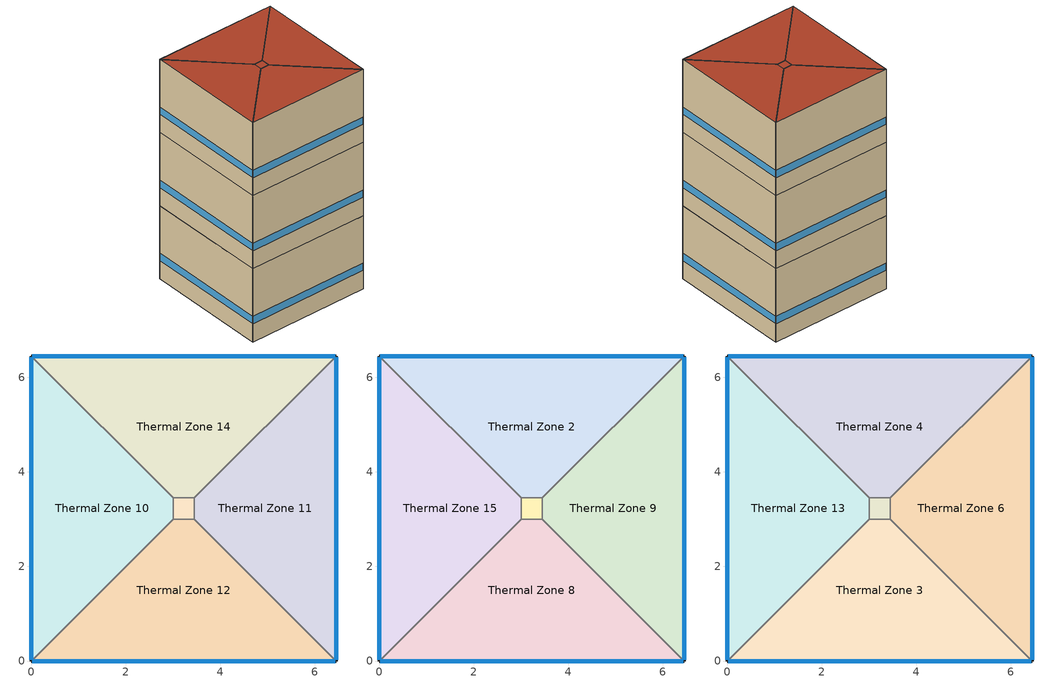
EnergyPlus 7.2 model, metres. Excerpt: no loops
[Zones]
Thermal Zone 10
 floor ground (000_ExtSlabCarpet_4in_ClimateZone 1-8): 0,0 0,6.45 3,3.45 3,3 z0
 wall outside (ASHRAE_189.1-2009_ExtWall_SteelFrame_ClimateZone 4-8): 0,6.45 0,0 z0:4
 wall to Thermal Zone 14 (000_Interior Wall): 3,3.45 0,6.45 z0:4
 wall to Thermal Zone 5 (000_Interior Wall): 3,3 3,3.45 z0:4
 wall to Thermal Zone 12 (000_Interior Wall): 0,0 3,3 z0:4
 window (ASHRAE_189.1-2009_ExtWindow_ClimateZone 4-5): 0,6.43 0,0.03 z1:1.4
Thermal Zone 14
 floor ground (000_ExtSlabCarpet_4in_ClimateZone 1-8): 0,6.45 6.45,6.45 3.45,3.45 3,3.45 z0
 wall outside (ASHRAE_189.1-2009_ExtWall_SteelFrame_ClimateZone 4-8): 6.45,6.45 0,6.45 z0:4
 wall to Thermal Zone 11 (000_Interior Wall): 3.45,3.45 6.45,6.45 z0:4
 wall to Thermal Zone 5 (000_Interior Wall): 3,3.45 3.45,3.45 z0:4
 window (ASHRAE_189.1-2009_ExtWindow_ClimateZone 4-5): 6.43,6.45 0.03,6.45 z1:1.4
Thermal Zone 12
 floor ground (000_ExtSlabCarpet_4in_ClimateZone 1-8): 6.45,0 0,0 3,3 3.45,3 z0
 wall outside (ASHRAE_189.1-2009_ExtWall_SteelFrame_ClimateZone 4-8): 0,0 6.45,0 z0:4
 wall to Thermal Zone 5 (000_Interior Wall): 3.45,3 3,3 z0:4
 wall to Thermal Zone 11 (000_Interior Wall): 6.45,0 3.45,3 z0:4
 window (ASHRAE_189.1-2009_ExtWindow_ClimateZone 4-5): 0.03,0 6.43,0 z1:1.4
Thermal Zone 11
 floor ground (000_ExtSlabCarpet_4in_ClimateZone 1-8): 6.45,6.45 6.45,0 3.45,3 3.45,3.45 z0
 wall outside (ASHRAE_189.1-2009_ExtWall_SteelFrame_ClimateZone 4-8): 6.45,0 6.45,6.45 z0:4
 wall to Thermal Zone 5 (000_Interior Wall): 3.45,3.45 3.45,3 z0:4
 window (ASHRAE_189.1-2009_ExtWindow_ClimateZone 4-5): 6.45,0.03 6.45,6.43 z1:1.4
Thermal Zone 5
 floor ground (000_ExtSlabCarpet_4in_ClimateZone 1-8): 3,3 3,3.45 3.45,3.45 3.45,3 z0
Thermal Zone 9
 floor to Thermal Zone 11 (000_Interior Floor): 6.45,6.45 6.45,0 3.45,3 3.45,3.45 z4
 wall outside (ASHRAE_189.1-2009_ExtWall_SteelFrame_ClimateZone 4-8): 6.45,0 6.45,6.45 z4:8
 wall to Thermal Zone 8 (000_Interior Wall): 3.45,3 6.45,0 z4:8
 wall to Thermal Zone 7 (000_Interior Wall): 3.45,3.45 3.45,3 z4:8
 wall to Thermal Zone 2 (000_Interior Wall): 6.45,6.45 3.45,3.45 z4:8
 window (ASHRAE_189.1-2009_ExtWindow_ClimateZone 4-5): 6.45,0.03 6.45,6.43 z5:5.4
Thermal Zone 2
 floor to Thermal Zone 14 (000_Interior Floor): 0,6.45 6.45,6.45 3.45,3.45 3,3.45 z4
 wall outside (ASHRAE_189.1-2009_ExtWall_SteelFrame_ClimateZone 4-8): 6.45,6.45 0,6.45 z4:8
 wall to Thermal Zone 15 (000_Interior Wall): 0,6.45 3,3.45 z4:8
 wall to Thermal Zone 7 (000_Interior Wall): 3,3.45 3.45,3.45 z4:8
 window (ASHRAE_189.1-2009_ExtWindow_ClimateZone 4-5): 6.43,6.45 0.03,6.45 z5:5.4
Thermal Zone 8
 floor to Thermal Zone 12 (000_Interior Floor): 6.45,0 0,0 3,3 3.45,3 z4
 wall outside (ASHRAE_189.1-2009_ExtWall_SteelFrame_ClimateZone 4-8): 0,0 6.45,0 z4:8
 wall to Thermal Zone 15 (000_Interior Wall): 3,3 0,0 z4:8
 wall to Thermal Zone 7 (000_Interior Wall): 3.45,3 3,3 z4:8
 window (ASHRAE_189.1-2009_ExtWindow_ClimateZone 4-5): 0.03,0 6.43,0 z5:5.4
Thermal Zone 15
 floor to Thermal Zone 10 (000_Interior Floor): 0,0 0,6.45 3,3.45 3,3 z4
 wall outside (ASHRAE_189.1-2009_ExtWall_SteelFrame_ClimateZone 4-8): 0,6.45 0,0 z4:8
 wall to Thermal Zone 7 (000_Interior Wall): 3,3 3,3.45 z4:8
 window (ASHRAE_189.1-2009_ExtWindow_ClimateZone 4-5): 0,6.43 0,0.03 z5:5.4
Thermal Zone 7
 floor to Thermal Zone 5 (000_Interior Floor): 3,3 3,3.45 3.45,3.45 3.45,3 z4
Thermal Zone 13
 floor to Thermal Zone 15 (000_Interior Floor): 0,0 0,6.45 3,3.45 3,3 z8
 wall outside (ASHRAE_189.1-2009_ExtWall_SteelFrame_ClimateZone 4-8): 0,6.45 0,0 z8:12
 wall to Thermal Zone 4 (000_Interior Wall): 3,3.45 0,6.45 z8:12
 wall to Thermal Zone 1 (000_Interior Wall): 3,3 3,3.45 z8:12
 wall to Thermal Zone 3 (000_Interior Wall): 0,0 3,3 z8:12
 window (ASHRAE_189.1-2009_ExtWindow_ClimateZone 4-5): 0,6.43 0,0.03 z9:9.4
 roof outside (ASHRAE_189.1-2009_ExtRoof_IEAD_ClimateZone 2-5): 3,3 3,3.45 0,6.45 0,0 z12
Thermal Zone 1
 floor to Thermal Zone 7 (000_Interior Floor): 3,3 3,3.45 3.45,3.45 3.45,3 z8
 wall to Thermal Zone 3 (000_Interior Wall): 3,3 3.45,3 z8:12
 wall to Thermal Zone 4 (000_Interior Wall): 3.45,3.45 3,3.45 z8:12
 wall to Thermal Zone 6 (000_Interior Wall): 3.45,3 3.45,3.45 z8:12
 roof outside (ASHRAE_189.1-2009_ExtRoof_IEAD_ClimateZone 2-5): 3.45,3 3.45,3.45 3,3.45 3,3 z12
Thermal Zone 6
 floor to Thermal Zone 9 (000_Interior Floor): 6.45,6.45 6.45,0 3.45,3 3.45,3.45 z8
 wall outside (ASHRAE_189.1-2009_ExtWall_SteelFrame_ClimateZone 4-8): 6.45,0 6.45,6.45 z8:12
 wall to Thermal Zone 4 (000_Interior Wall): 6.45,6.45 3.45,3.45 z8:12
 wall to Thermal Zone 3 (000_Interior Wall): 3.45,3 6.45,0 z8:12
 window (ASHRAE_189.1-2009_ExtWindow_ClimateZone 4-5): 6.45,0.03 6.45,6.43 z9:9.4
 roof outside (ASHRAE_189.1-2009_ExtRoof_IEAD_ClimateZone 2-5): 3.45,3.45 3.45,3 6.45,0 6.45,6.45 z12
Thermal Zone 4
 floor to Thermal Zone 2 (000_Interior Floor): 0,6.45 6.45,6.45 3.45,3.45 3,3.45 z8
 wall outside (ASHRAE_189.1-2009_ExtWall_SteelFrame_ClimateZone 4-8): 6.45,6.45 0,6.45 z8:12
 window (ASHRAE_189.1-2009_ExtWindow_ClimateZone 4-5): 6.43,6.45 0.03,6.45 z9:9.4
 roof outside (ASHRAE_189.1-2009_ExtRoof_IEAD_ClimateZone 2-5): 3,3.45 3.45,3.45 6.45,6.45 0,6.45 z12
Thermal Zone 3
 floor to Thermal Zone 8 (000_Interior Floor): 6.45,0 0,0 3,3 3.45,3 z8
 wall outside (ASHRAE_189.1-2009_ExtWall_SteelFrame_ClimateZone 4-8): 0,0 6.45,0 z8:12
 window (ASHRAE_189.1-2009_ExtWindow_ClimateZone 4-5): 0.03,0 6.43,0 z9:9.4
 roof outside (ASHRAE_189.1-2009_ExtRoof_IEAD_ClimateZone 2-5): 3.45,3 3,3 0,0 6.45,0 z12
[Site:Location]
San Francisco Intl Ap_CA_USA Design_Conditions: Latitude {deg}=37.62; Longitude {deg}=-122.4; Time Zone {hr}=-8; Elevation {m}=2
[SizingPeriod:DesignDay] Day of Month=21; Dry-Bulb Temperature Range Modifier Type=DefaultMultipliers; Barometric Pressure {Pa}=101301; Rain Indicator=No; Snow Indicator=No; Daylight Saving Time Indicator=No
Name | Month | Day Type | Maximum Dry-Bulb Temperature {C} | Daily Dry-Bulb Temperature Range {deltaC} | Humidity Condition Type | Wetbulb or DewPoint at Maximum Dry-Bulb {C} | Wind Speed {m/s} | Wind Direction {deg} | Solar Model Indicator | ASHRAE Clear Sky Optical Depth for Beam Irradiance (taub) | ASHRAE Clear Sky Optical Depth for Diffuse Irradiance (taud) | Sky Clearness
San Francisco Intl Ap Ann Clg 1% Condns DP=>MDB | 8 | SummerDesignDay | 19.2 | 8.5 | Dewpoint | 15.3 | 5.9 | 310 | ASHRAETau | 0.365 | 2.435
San Francisco Intl Ap Ann Clg 2% Condns DB=>MWB | 8 | SummerDesignDay | 23.6 | 8.5 | Wetbulb | 16.2 | 5.9 | 310 | ASHRAETau | 0.365 | 2.435
San Francisco Intl Ap Ann Hum_n 99.6% Condns DP=>MCDB | 1 | WinterDesignDay | 10.7 | 0 | Dewpoint | -3.7 | 2.2 | 150 | ASHRAEClearSky |  |  | 0
San Francisco Intl Ap Ann Htg Wind 99.6% Condns WS=>MCDB | 1 | WinterDesignDay | 12.1 | 0 | Wetbulb | 12.1 | 12.9 | 150 | ASHRAEClearSky |  |  | 0
[Building]
Building 1
[Material] Thermal Absorptance=0.9
Name | Roughness | Thickness {m} | Conductivity {W/m-K} | Density {kg/m3} | Specific Heat {J/kg-K} | Solar Absorptance | Visible Absorptance
MAT-CC05 4 HW CONCRETE | Rough | 0.1016 | 1.311 | 2240 | 836.8 | 0.7 | 0.7
000_M11 100mm lightweight concrete | MediumRough | 0.1016 | 0.53 | 1280 | 840 | 0.7 | 0.7
1/2IN Gypsum | Smooth | 0.0127 | 0.16 | 784.9 | 830 | 0.92 | 0.92
000_G01a 19mm gypsum board | MediumSmooth | 0.019 | 0.16 | 800 | 1090 | 0.7 | 0.7
000_F16 Acoustic tile | MediumSmooth | 0.0191 | 0.06 | 368 | 590 | 0.7 | 0.7
Roof Membrane | VeryRough | 0.0095 | 0.16 | 1121.29 | 1460 | 0.7 | 0.7
Wall Insulation [39] | MediumRough | 0.1184 | 0.045 | 265 | 836.8 | 0.7 | 0.7
Metal Decking | MediumSmooth | 0.0015 | 45.006 | 7680 | 418.4 | 0.7 | 0.3
Roof Insulation [21] | MediumRough | 0.2105 | 0.049 | 265 | 836.8 | 0.7 | 0.7
[Material:AirGap]
Name | Thermal Resistance {m2-K/W}
000_F04 Wall air space resistance | 0.15
000_F05 Ceiling air space resistance | 0.18
[Material:NoMass] Thermal Absorptance=0.9; Solar Absorptance=0.7
Name | Roughness | Thermal Resistance {m2-K/W} | Visible Absorptance
CP02 CARPET PAD | VeryRough | 0.2165 | 0.8
MAT-SHEATH | Rough | 0.3626 | 0.7
[WindowMaterial:Glazing]
Theoretical Glass [207]: Optical Data Type=SpectralAverage; Thickness {m}=0.003; Solar Transmittance at Normal Incidence=0.3311; Front Side Solar Reflectance at Normal Incidence=0.6189; Back Side Solar Reflectance at Normal Incidence=0.6189; Visible Transmittance at Normal Incidence=0.44; Front Side Visible Reflectance at Normal Incidence=0.51; Back Side Visible Reflectance at Normal Incidence=0.51; Infrared Transmittance at Normal Incidence=0; Front Side Infrared Hemispherical Emissivity=0.9; Back Side Infrared Hemispherical Emissivity=0.9; Conductivity {W/m-K}=0.0133; Dirt Correction Factor for Solar and Visible Transmittance=1; Solar Diffusing=No
[Construction]
ASHRAE_189.1-2009_ExtWindow_ClimateZone 4-5: Theoretical Glass [207]
ASHRAE_189.1-2009_ExtWall_SteelFrame_ClimateZone 4-8: MAT-SHEATH, Wall Insulation [39], 1/2IN Gypsum
000_Interior Floor: 000_F16 Acoustic tile, 000_F05 Ceiling air space resistance, 000_M11 100mm lightweight concrete
ASHRAE_189.1-2009_ExtRoof_IEAD_ClimateZone 2-5: Roof Membrane, Roof Insulation [21], Metal Decking
000_Interior Wall: 000_G01a 19mm gypsum board, 000_F04 Wall air space resistance, 000_G01a 19mm gypsum board
000_ExtSlabCarpet_4in_ClimateZone 1-8: MAT-CC05 4 HW CONCRETE, CP02 CARPET PAD
[AvailabilityManager:Scheduled]
Name | Schedule
AvailabilityManager:Scheduled {be441168-03b8-4882-b4a7-2a42c6091620} | Schedule:Compact {a8767313-da6e-4aae-aa96-9fe6dea3eeb9}
AvailabilityManager:Scheduled {990b06b7-3032-4757-ad1c-d7faf972e5d0} | Schedule:Compact {5ec2a7ec-a43b-431a-b4f7-71f5fd8ee43f}
[Zone]
Thermal Zone 13; Thermal Zone 9; Thermal Zone 10; Thermal Zone 1; Thermal Zone 2; Thermal Zone 14; Thermal Zone 8; Thermal Zone 6; Thermal Zone 12; Thermal Zone 15; Thermal Zone 11; Thermal Zone 5; Thermal Zone 7; Thermal Zone 4; Thermal Zone 3
[Schedule:Compact]
Schedule:Compact {a8767313-da6e-4aae-aa96-9fe6dea3eeb9}; Schedule:Compact {5ec2a7ec-a43b-431a-b4f7-71f5fd8ee43f}: Through: 12/31, For: AllDays, Until: 24:00, 1
